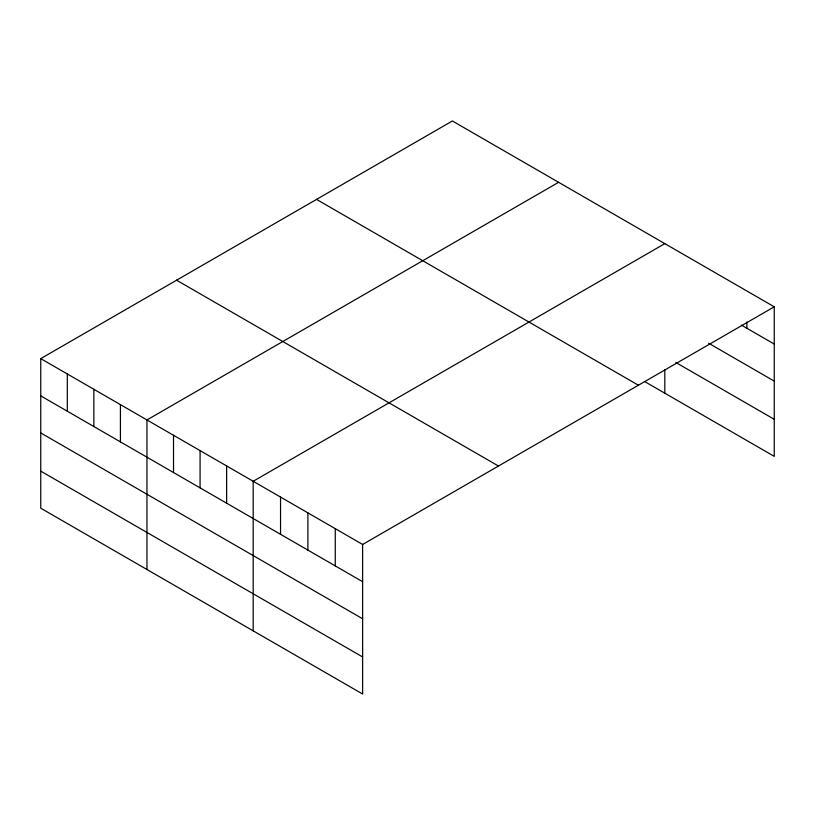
<?xml version="1.0" encoding="UTF-8"?>
<svg xmlns="http://www.w3.org/2000/svg" width="815" height="815" viewBox="0 0 815 815"><rect width="100%" height="100%" fill="white"/><g stroke="black" fill="none" stroke-linecap="round" stroke-linejoin="round"><path stroke-width="1.22" d="M40.75 358.631L362.624 544.461L362.624 694.023L40.75 508.193L40.75 358.631L452.376 120.977L774.25 306.807L774.25 456.369L644.634 381.542M558.601 182.295L146.965 419.949L146.965 569.522M664.816 243.624L253.18 481.278L253.18 630.841M362.624 544.461L774.25 306.807M741.416 325.103L774.25 344.052M708.592 343.207L774.25 381.114M675.757 362.441L774.25 419.307M316.546 199.4L638.41 385.23M176.59 280.197L498.454 466.027M40.75 395.876L362.624 581.706M40.75 432.938L362.624 618.768M40.75 471.131L362.624 656.961M746.886 322.047L746.886 328.262M664.816 369.715L664.816 393.187M335.26 528.66L335.26 565.905M307.897 512.869L307.897 550.115M280.543 497.069L280.543 534.324M226.631 465.946L226.631 503.191M200.072 450.613L200.072 487.859M173.524 435.281L173.524 472.527M120.416 404.617L120.416 441.873M93.857 389.285L93.857 426.54M67.309 373.963L67.309 411.208"/></g></svg>
